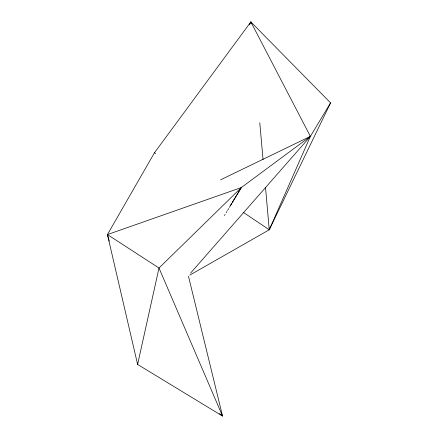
<?xml version="1.0" encoding="UTF-8"?>
<svg xmlns="http://www.w3.org/2000/svg" width="438" height="438" viewBox="0 0 438 438"><rect width="100%" height="100%" fill="white"/><g stroke="black" fill="none" stroke-linecap="round" stroke-linejoin="round"><path stroke-width="0.66" d="M137.762 363.08L137.614 364.438L222.553 416.1L188.493 276.334M269.885 227.831L269.26 229.775L189.824 275.102M330.564 102.886L310.378 136.377L241.294 187.579L158.999 268.023L137.614 364.438L107.436 234.582L154.483 152.747L250.854 21.9L330.564 102.886L269.26 229.775L243.123 212.233M249.227 24.906L250.854 21.9L310.378 136.377L269.26 229.775L265.521 187.519M224.459 215.578L225.159 214.412M226.211 212.665L226.911 211.494M227.612 210.328L228.669 208.581M229.37 207.415L241.294 187.579L107.436 234.582L109.281 241.146M230.667 205.121L231.729 203.363M232.436 202.197L241.294 187.579M190.585 273.098L310.378 136.377L220.593 179.826M107.436 234.582L158.999 268.023L222.553 416.1L219.378 413.505M154.483 152.747L155.621 153.508M251.439 23.132L250.854 21.9L251.034 23.942M259.783 122.771L263.046 159.574"/></g></svg>
